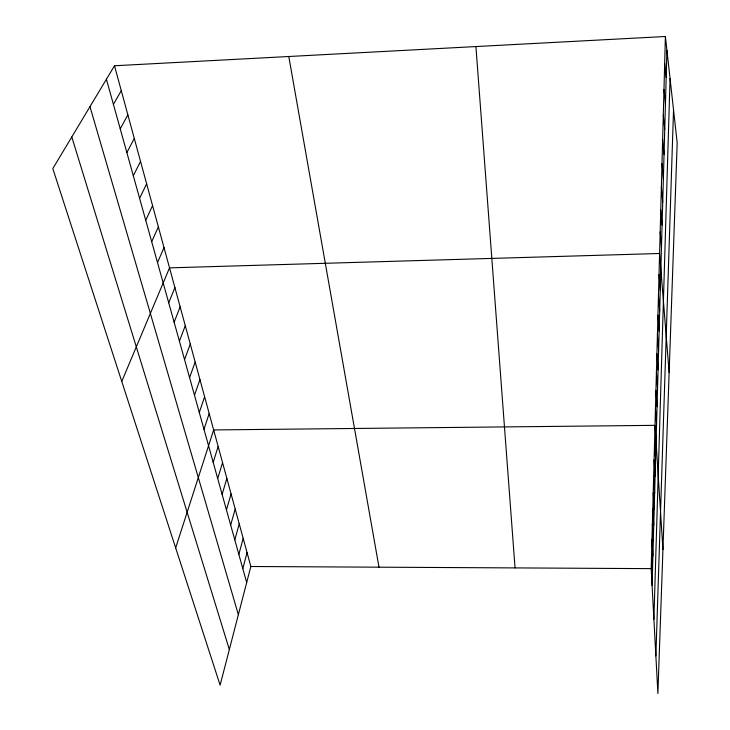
<?xml version="1.0" encoding="UTF-8"?>
<svg xmlns="http://www.w3.org/2000/svg" width="730" height="730" viewBox="0 0 730 730"><rect width="100%" height="100%" fill="white"/><g stroke="black" fill="none" stroke-linecap="round" stroke-linejoin="round"><path stroke-width="1.09" d="M665.395 36.5L677.184 142.751L657.894 693.5L651.178 568.633L665.395 36.5L114.501 65.764L52.816 168.593L220.122 685.16L250.837 566.498L114.501 65.764M652.082 585.451L666.937 50.333M653.898 619.232L670.058 78.548M655.878 655.914L673.534 109.874M242.807 568.624L247.05 552.583M238.838 554.408L243.181 538.384M234.795 539.89L239.23 523.875M230.662 525.053L235.197 509.056M226.437 509.887L231.072 493.927M222.112 494.392L226.866 478.451M217.695 478.542L222.559 462.647M213.178 462.336L218.161 446.477M175.665 547.874L213.653 429.943L655.011 425.344L662.94 549.444M203.971 429.295L209.191 413.536M199.281 412.468L204.619 396.755M194.481 395.24L199.947 379.6M189.572 377.62L195.175 362.043M184.544 359.58L190.284 344.085M179.397 341.102L185.274 325.699M174.123 322.185L180.146 306.874M168.721 302.804L174.899 287.602M121.764 381.471L169.524 267.855L659.601 253.493L669.136 372.61M157.507 262.581L164.013 247.616M151.694 241.703L158.364 226.875M145.726 220.287L152.579 205.605M139.594 198.314L146.639 183.796M133.307 175.757L140.543 161.412M126.856 152.597L134.293 138.445M120.231 128.808L127.869 114.865M113.415 104.372L121.28 90.648M250.837 566.498L651.178 568.633M71.796 136.966L229.339 649.545M89.972 106.662L238.363 614.697M106.416 79.251L246.685 582.54M288.779 56.502L378.989 567.183M664.683 63.382L666.18 77.499M663.981 89.507L665.45 103.888M663.305 114.902L664.738 129.52M662.648 139.594L664.044 154.441M662 163.611L663.369 178.668M661.38 186.98L662.721 202.228M660.769 209.738L662.083 225.159M660.176 231.903L661.462 247.479M659.035 274.535L660.276 290.394M658.487 295.048L659.701 311.026M475.923 46.565L515.052 567.904M657.958 315.041L659.144 331.137M657.438 334.559L658.597 350.747M656.927 353.594L658.068 369.882M656.425 372.172L657.548 388.543M655.942 390.322L657.046 406.756M655.467 408.034L656.553 424.541M654.545 442.763L655.586 459.38M654.089 459.781L655.111 476.444M653.642 476.398L654.646 493.106M653.213 492.65L654.199 509.385M652.784 508.527L653.752 525.29M652.374 524.058L653.323 540.839M651.963 539.242L652.903 556.041M651.571 554.097L652.492 570.906"/></g></svg>
